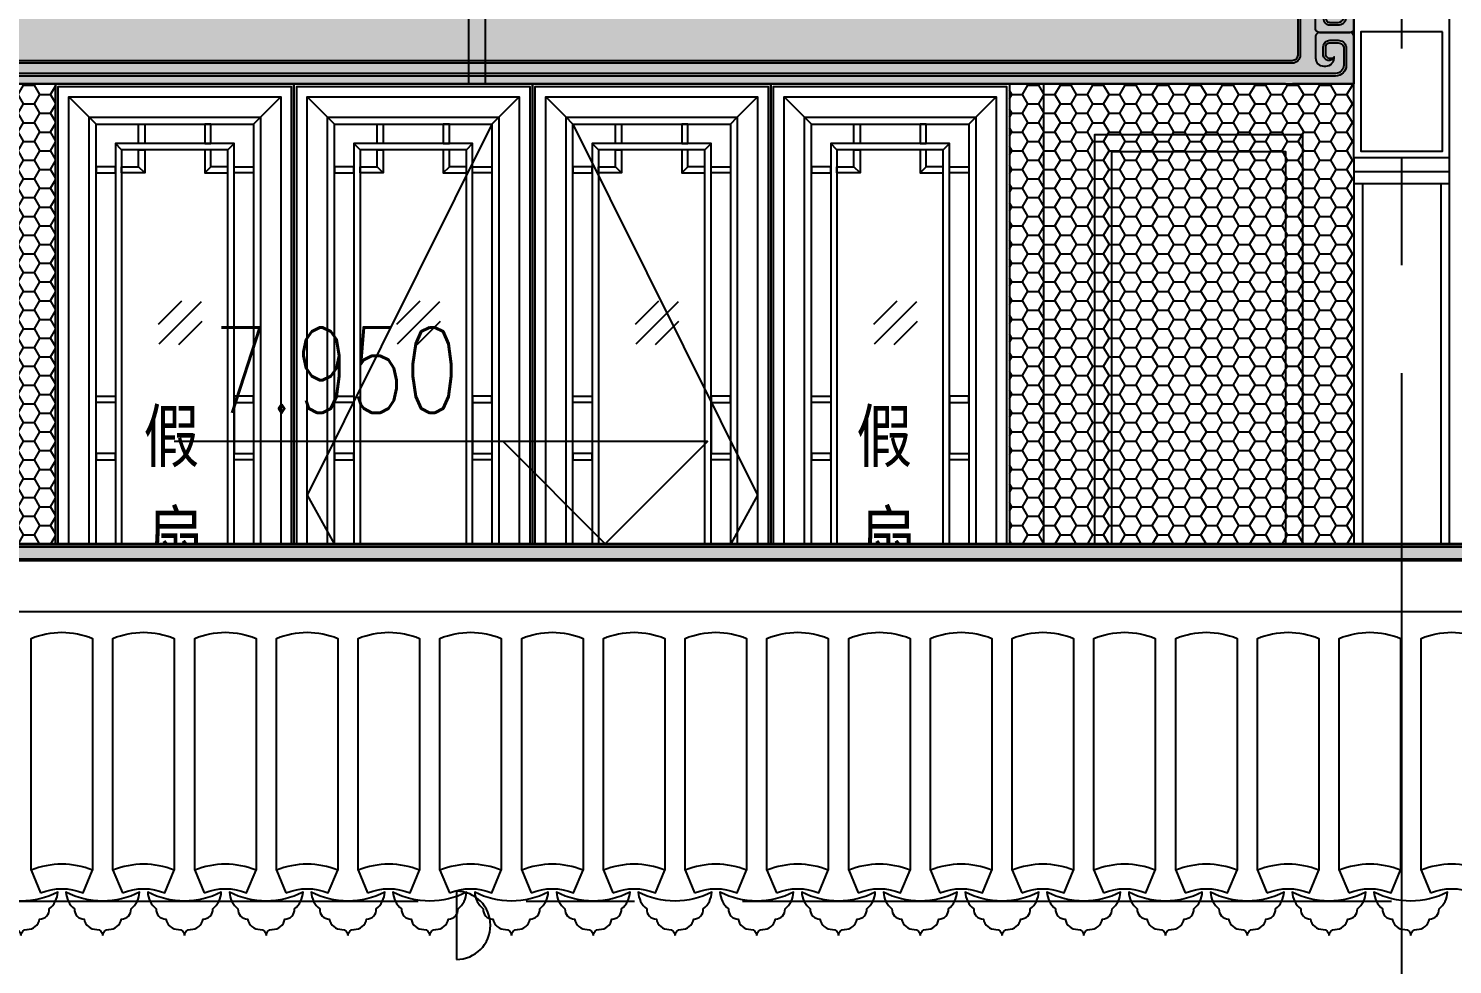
# Model space of a CAD drawing. Extents: x 296441 to 853063, y 459050 to 1117990.
# Drawn here: x 595235 to 599415, y 975253 to 978000 of the extents above; entities that cross this region are included whole.
import ezdxf
from ezdxf.enums import TextEntityAlignment as Align
from ezdxf.xclip import XClip

# ---------------------------------------------------------------- set-up
doc = ezdxf.new("R2010")
doc.units = 0
doc.header["$LTSCALE"] = 1000
doc.header["$XCLIPFRAME"] = 0
doc.linetypes.add('14-GRID$0$CENTER2', pattern=[28.575, 19.05, -3.175, 3.175, -3.175])
doc.linetypes.add('CENTER-1', pattern=[10, 6.25, -1.25, 1.25, -1.25])
for name, color, linetype in [('00-景观-剖', 6, 'Continuous'), ('1.5铝板', 3, 'Continuous'), ('14-GRID$0$G-GRID', 9, '14-GRID$0$CENTER2'), ('95', 95, 'Continuous'), ('G-ELEV-ce-TEXT$0$A-ANNO-LEVL', 3, 'Continuous'), ('G-ELEV-ce-TEXT$0$A-ANNO-LEVL-TEXT', 255, 'Continuous'), ('G1-ELEV-ce-20$0$A-ELEV-HEVY', 2, 'Continuous'), ('G1-ELEV-ce-20$0$A-ELEV-MEDM', 4, 'Continuous'), ('G1-ELEV-ce-20$0$A-ELEV-MEDM-HEVY', 2, 'Continuous'), ('G1-ELEV-ce-20$0$A-ELEV-THIN', 144, 'Continuous'), ('G1-ELEV-ce-20$0$LPM540255$0$A-ELEV-MEDM', 4, 'Continuous'), ('G1-ELEV-ce-20$0$LPM540255$0$A-ELEV-THIN', 144, 'Continuous'), ('G1-ELEV-ce-20$0$LPM540255$0$A-ELEV-THIN-GRAY', 252, 'Continuous'), ('G1-ELEV-ce-20$0$LPM540255$0$A-WALL', 1, 'Continuous'), ('SL-CXJ-001', 4, 'Continuous'), ('ZT0_默认图层-----PM、LM、DY、JD', 7, 'Continuous'), ('ZT1_通用--填充---PM、LM、DY、JD', 8, 'Continuous'), ('主框线', 4, 'Continuous'), ('副框内口线', 6, 'Continuous'), ('花格栅', 6, 'Continuous'), ('铝合金花格条', 5, 'Continuous')]:
    doc.layers.add(name, color=color, linetype=linetype)
doc.styles.add('-宋体', font='', dxfattribs={"width": 0.8})
doc.styles.add('G-ELEV-ce-TEXT$0$GOA_01_thin_0.75', font='romans.shx', dxfattribs={"width": 0.75, "bigfont": 'hzdx.shx'})
doc.styles.get('-宋体').set_extended_font_data('SimSun')

# ---------------------------------------------------------------- blocks, each defined once
blk = doc.blocks.new('G1-ELEV-ce-20$0$LPM540255$0$回纹头1A-E')
at = {"layer": 'G1-ELEV-ce-20$0$LPM540255$0$A-ELEV-MEDM'}
for p, q in [((0, 0), (120, 0)), ((0, 0), (0, -200)), ((0, -200), (120, -200))]:
    blk.add_line(p, q, dxfattribs=at)
at = {"layer": 'G1-ELEV-ce-20$0$LPM540255$0$A-ELEV-THIN'}
for points in [[(0, -92, 0.414214), (8, -100), (67, -100), (8, -100), (67, -100, 0.414214), (75, -92), (75, -50.4, 0.414214), (59, -34.4), (55, -34.4, 0.427294), (38.5, -52.4, -0.596512), (55, -56), (55, -72, -0.414214), (47, -80), (31, -80, -0.344543), (20, -72), (20, -36, -0.414213), (36, -20), (120, -20)], [(121, -45, 0.414214), (110, -56), (110, -144, 0.414214), (121, -155, 0.414214)], [(0, -108, -0.414214), (8, -100), (67, -100), (8, -100), (67, -100, -0.414214), (75, -108), (75, -149.6, -0.414214), (59, -165.6), (55, -165.6, -0.427294), (38.5, -147.6, 0.596512), (55, -144), (55, -128, 0.414214), (47, -120), (31, -120, 0.344543), (20, -128), (20, -164, 0.414213), (36, -180), (120, -180)]]:
    blk.add_lwpolyline(points, format="xyb", dxfattribs=at)
at = {"layer": 'G1-ELEV-ce-20$0$LPM540255$0$A-ELEV-THIN-GRAY'}
for points in [[(38.5, -51.3, -0.720193), (60, -55.4), (60, -72, -0.414214), (47, -85), (31, -85, -0.369393), (15, -72), (15, -36, -0.414213), (36, -15), (120, -15)], [(121, -40, 0.414214), (105, -56), (105, -144, 0.414214), (121, -160)], [(38.5, -148.7, 0.720193), (60, -144.6), (60, -128, 0.414214), (47, -115), (31, -115, 0.369393), (15, -128), (15, -164, 0.414213), (36, -185), (120, -185)]]:
    blk.add_lwpolyline(points, format="xyb", dxfattribs=at)
blk = doc.blocks.new('20191016165059')
at = {"layer": '00-景观-剖', "ltscale": 0.04}
blk.add_lwpolyline([(-25, 435, -1), (-25, 635), (-25, 435)], format="xyb", dxfattribs=at)
at = {"layer": '00-景观-剖'}
blk.add_lwpolyline([(-25, 435), (-25, 285), (-55, 285), (-55, 439.6)], dxfattribs=at)
blk.add_lwpolyline([(-55, 439.6, 0.076321), (-25, 435)], format="xyb", dxfattribs=at)
blk.add_lwpolyline([(-75, -10), (-75, 280, -0.414214), (-70, 285), (-25, 285), (-25, -15), (-70, -15, -0.414214)], format="xyb", close=True, dxfattribs=at)
blk = doc.blocks.new('单层玻璃')
at = {"layer": '95'}
for p, q in [((-1.217, -0.085), (0.085, 1.217)), ((-1.183, -1.183), (1.183, 1.183)), ((-0.085, -1.217), (1.217, 0.085))]:
    blk.add_line(p, q, dxfattribs=at)
blk = doc.blocks.new('*U2067')
at = {"layer": 'ZT1_通用--填充---PM、LM、DY、JD', "ltscale": 1000}
h = blk.add_hatch(dxfattribs=at)
h.set_pattern_fill('CROSS', color=256, scale=30)
h.set_pattern_definition([(0, (98.75, -2517.25), (47.625, 47.625), [23.8125, -71.4375]), (90, (110.654, -2529.16), (-47.625, 47.625), [23.8125, -71.4375])])
h.paths.add_polyline_path([(601.3, -2062), (98.7, -2062), (98.7, -2417.3), (601.3, -2417.3)])
at = {"color": 8}
for p, q in [((98.7, -198.7, 0), (39, -139, 0)), ((601.3, -198.7), (661, -139)), ((118.8, -218.8, 0), (98.7, -198.7, 0)), ((581.2, -218.8), (601.3, -198.7)), ((118.8, -2001.9, 0), (98.7, -2022, 0)), ((581.2, -2001.9), (601.3, -2022)), ((98.7, -2062, 0), (161.8, -2125.1, 0)), ((538.2, -2125.1), (601.3, -2062)), ((161.8, -2354.2, 0), (98.7, -2417.3, 0)), ((538.2, -2354.2), (601.3, -2417.3)), ((98.7, -2417.3, 0), (39, -2477, 0)), ((601.3, -2417.3), (661, -2477))]:
    blk.add_line(p, q, dxfattribs=at)
for p, q in [((217.8, -2181.1), (191.8, -2155.1)), ((482.2, -2181.1), (508.2, -2155.1)), ((217.8, -2298.2), (191.8, -2324.2)), ((482.2, -2298.2), (508.2, -2324.2))]:
    blk.add_line(p, q)
for points in [[(661, -2477), (39, -2477), (39, -139), (661, -139)], [(98.7, -2062), (98.7, -2022), (601.3, -2022), (601.3, -2062)]]:
    blk.add_lwpolyline(points, close=True)
at = {"color": 2, "ltscale": 250}
for points in [[(581.2, -2001.9), (118.8, -2001.9), (118.8, -218.8), (581.2, -218.8)], [(581.2, -2082.1), (118.8, -2082.1), (118.8, -2397.2), (581.2, -2397.2)]]:
    blk.add_lwpolyline(points, close=True, dxfattribs=at)
at = {"layer": '1.5铝板', "ltscale": 250}
blk.add_lwpolyline([(601.3, -2062), (98.7, -2062), (98.7, -2417.3), (601.3, -2417.3)], close=True, dxfattribs=at)
at = {"layer": 'SL-CXJ-001', "ltscale": 250}
for points in [[(551.2, -2112.1), (148.8, -2112.1), (148.8, -2367.2), (551.2, -2367.2)], [(538.2, -2125.1), (161.8, -2125.1), (161.8, -2354.2), (538.2, -2354.2)], [(191.8, -2155.1), (508.2, -2155.1), (508.2, -2324.2), (191.8, -2324.2)], [(195, -2158.3), (505, -2158.3), (505, -2321), (195, -2321)], [(214.6, -2177.9), (485.4, -2177.9), (485.4, -2301.4), (214.6, -2301.4)], [(217.8, -2181.1), (482.2, -2181.1), (482.2, -2298.2), (217.8, -2298.2)]]:
    blk.add_lwpolyline(points, close=True, dxfattribs=at)
at = {"layer": '主框线'}
blk.add_lwpolyline([(692, -2492), (8, -2492), (8, -108), (692, -108)], close=True, dxfattribs=at)
at = {"layer": '副框内口线', "linetype": 'CENTER-1', "ltscale": 40}
blk.add_lwpolyline([(700, -2500), (0, -2500), (0, -100), (700, -100)], close=True, dxfattribs=at)
at = {"layer": '花格栅', "color": 6, "ltscale": 250}
blk.add_lwpolyline([(601.3, -2022), (98.7, -2022), (98.7, -198.7), (601.3, -198.7)], close=True, dxfattribs=at)
at = {"layer": '铝合金花格条'}
for p, q in [((175.8, -1035.4), (175.8, -1185.4)), ((524.2, -1035.4, 0), (524.2, -1185.4, 0))]:
    blk.add_line(p, q, dxfattribs=at)
for points in [[(243.8, -218.8), (261.8, -218.8), (261.8, -275.8), (243.8, -275.8)], [(456.2, -218.8), (438.2, -218.8), (438.2, -275.8), (456.2, -275.8)], [(175.8, -1944.9), (524.2, -1944.9), (524.2, -275.8), (175.8, -275.8)], [(193.8, -1926.9), (506.2, -1926.9), (506.2, -293.8), (193.8, -293.8)], [(118.8, -343.8), (118.8, -361.8), (175.8, -361.8), (175.8, -343.8)], [(581.2, -343.8), (581.2, -361.8), (524.2, -361.8), (524.2, -343.8)], [(175.8, -1035.4), (118.8, -1035.4), (118.8, -1017.4), (175.8, -1017.4)], [(524.2, -1035.4), (581.2, -1035.4), (581.2, -1017.4), (524.2, -1017.4)], [(175.8, -1185.4), (118.8, -1185.4), (118.8, -1203.4), (175.8, -1203.4)], [(524.2, -1185.4), (581.2, -1185.4), (581.2, -1203.4), (524.2, -1203.4)], [(118.8, -1876.9), (118.8, -1858.9), (175.8, -1858.9), (175.8, -1876.9)], [(581.2, -1876.9), (581.2, -1858.9), (524.2, -1858.9), (524.2, -1876.9)], [(243.8, -2001.9), (261.8, -2001.9), (261.8, -1944.9), (243.8, -1944.9)], [(456.2, -2001.9), (438.2, -2001.9), (438.2, -1944.9), (456.2, -1944.9)]]:
    blk.add_lwpolyline(points, close=True, dxfattribs=at)
at = {"layer": '铝合金花格条', "elevation": 0}
for points in [[(193.8, -293.8), (175.8, -275.8)], [(506.2, -293.8), (524.2, -275.8)], [(261.8, -361.8), (243.8, -343.8), (243.8, -293.8), (261.8, -293.8), (261.8, -361.8), (193.8, -361.8), (193.8, -343.8), (243.8, -343.8)], [(438.2, -361.8), (456.2, -343.8), (456.2, -293.8), (438.2, -293.8), (438.2, -361.8), (506.2, -361.8), (506.2, -343.8), (456.2, -343.8)], [(261.8, -1858.9), (243.8, -1876.9), (243.8, -1926.9), (261.8, -1926.9), (261.8, -1858.9), (193.8, -1858.9), (193.8, -1876.9), (243.8, -1876.9)], [(438.2, -1858.9), (456.2, -1876.9), (456.2, -1926.9), (438.2, -1926.9), (438.2, -1858.9), (506.2, -1858.9), (506.2, -1876.9), (456.2, -1876.9)], [(193.8, -1926.9), (175.8, -1944.9)], [(506.2, -1926.9), (524.2, -1944.9)]]:
    blk.add_lwpolyline(points, dxfattribs=at)
at = {"xscale": 52.5, "yscale": 52.5, "zscale": 52.5}
blk.add_blockref('单层玻璃', (366.2, -801.3), dxfattribs=at)
blk = doc.blocks.new('20200326162252')
at = {"color": 2, "style": '-宋体', "width": 0.8}
for s, p in [('假', (1.8, 58.3, 0)), ('扇', (14.4, -238.3, 0))]:
    blk.add_text(s, height=150, dxfattribs=at).set_placement(p, align=Align.CENTER)
blk = doc.blocks.new('20200327152847')
at = {"ltscale": 1000}
for points in [[(1281.2, -118.8), (739, -1208), (1400, -2400)], [(1518.8, -118.8), (2061, -1208), (1400, -2400)]]:
    blk.add_lwpolyline(points, dxfattribs=at)
for p in [(0, 100), (700, 100), (1400, 100), (2100, 100)]:
    blk.add_blockref('*U2067', p, dxfattribs=at)
at = {"layer": 'ZT0_默认图层-----PM、LM、DY、JD', "ltscale": 1000}
for p in [(338.2, -1167.2, 0), (2430.7, -1167.2, 0)]:
    blk.add_blockref('20200326162252', p, dxfattribs=at)
blk = doc.blocks.new('20191223141341')
at = {"layer": 'ZT1_通用--填充---PM、LM、DY、JD', "ltscale": 1000}
h = blk.add_hatch(dxfattribs=at)
h.set_pattern_fill('HONEY', color=256, scale=20)
h.set_pattern_definition([(0, (3, -400), (47.625, 27.4963), [31.75, -63.5]), (120, (3, -400), (-47.625, 27.49631), [31.75, -63.5]), (60, (3, -400), (6e-06, 54.99261), [-63.5, 31.75])])
h.paths.add_polyline_path([(3, -400), (4820, -400), (4820, 0), (3, 0)])
h = blk.add_hatch(dxfattribs=at)
h.set_pattern_fill('HONEY', color=256, scale=20)
h.set_pattern_definition([(0, (3, -1750), (47.625, 27.4963), [31.75, -63.5]), (120, (3, -1750), (-47.625, 27.4963), [31.75, -63.5]), (60, (3, -1750), (6e-06, 54.9926), [-63.5, 31.75])])
h.paths.add_polyline_path([(3, -400), (1008.5, -400), (1008.5, -1750), (3, -1750)])
h = blk.add_hatch(dxfattribs=at)
h.set_pattern_fill('HONEY', color=256, scale=20)
h.set_pattern_definition([(0, (3808.5, -1750), (47.625, 27.4963), [31.75, -63.5]), (120, (3808.5, -1750), (-47.625, 27.4963), [31.75, -63.5]), (60, (3808.5, -1750), (6e-06, 54.9926), [-63.5, 31.75])])
h.paths.add_polyline_path([(3808.5, -400), (4820, -400), (4820, -1750), (3808.5, -1750)])
at = {"layer": 'G1-ELEV-ce-20$0$A-ELEV-MEDM'}
for p, q in [((4619.7, -400), (0, -400)), ((1008.5, -400), (1008.5, -1750)), ((3808.5, -400), (3808.5, -1750)), ((3908.5, -400), (3908.5, -1750))]:
    blk.add_line(p, q, dxfattribs=at)
at = {"layer": 'G1-ELEV-ce-20$0$A-ELEV-THIN'}
for points in [[(4670, -1750), (4670, -550), (4058.5, -550), (4058.5, -1750)], [(4620, -1750), (4620, -600), (4108.5, -600), (4108.5, -1750)]]:
    blk.add_lwpolyline(points, dxfattribs=at)
at = {"layer": 'G1-ELEV-ce-20$0$LPM540255$0$A-ELEV-THIN'}
for p, q in [((4638.5, -332.5), (181.5, -332.5)), ((4640, -370), (183, -370)), ((3, -400), (4820, -400))]:
    blk.add_line(p, q, dxfattribs=at)
at = {"layer": 'G1-ELEV-ce-20$0$LPM540255$0$A-ELEV-THIN-GRAY'}
for p, q in [((4638.5, -340), (181.5, -340)), ((4640, -377.5), (183, -377.5))]:
    blk.add_line(p, q, dxfattribs=at)
at = {"ltscale": 50, "xscale": -1}
blk.add_blockref('20191016165059', (2195.9, -385), dxfattribs=at)
at = {"ltscale": 1000}
ref = blk.add_blockref('20200327152847', (1008.5, -400), dxfattribs=at)
XClip(ref).set_block_clipping_path([(0, -1350.0000000001), (2800.0000178379, 0)])
at = {"layer": 'G1-ELEV-ce-20$0$LPM540255$0$A-WALL', "extrusion": (0, 0, -1), "xscale": 1.500000000000582, "yscale": 1.500000000000582, "zscale": -1.500000000000582}
blk.add_blockref('G1-ELEV-ce-20$0$LPM540255$0$回纹头1A-E', (-4820, -100), dxfattribs=at)
blk = doc.blocks.new('yankou-900-S')
at = {"layer": '00-景观-剖', "ltscale": 0.04}
blk.add_lwpolyline([(755, -170, -1), (755, 30), (755, -170)], format="xyb", dxfattribs=at)

msp = doc.modelspace()

# ---------------------------------------------------------------- hatches: boundary and pattern name
at = {"layer": 'ZT1_通用--填充---PM、LM、DY、JD', "ltscale": 1000}
h = msp.add_hatch(dxfattribs=at)
h.set_pattern_fill('混凝土', color=256, scale=10)
h.set_pattern_definition([(50, (593994.217, 976437.703), (71.726, -6.2752), [7.5, -82.5]), (355, (593994.22, 976437.7), (-13.8751, 75.2192), [6, -66]), (100.4514, (594000.194, 976437.18), (57.85094, 68.94395), [6.374, -70.1142]), (46.1842, (593994.22, 976457.7), (106.7241, -16.5519), [11.25, -123.75]), (96.6356, (594003.11, 976456.32), (93.4663, 97.4118), [9.561, -105.1713]), (351.1842, (593994.22, 976457.7), (93.4662, 97.4119), [9, -99]), (21, (594004.217, 976452.703), (59.6907, -40.2619), [7.5, -82.5]), (326, (594004.22, 976452.7), (24.3315, 72.515), [6, -66]), (71.4514, (594009.19, 976449.35), (84.02226, 32.25305), [6.374, -70.1142]), (37.5, (593994.217, 976437.703), (1.21599, 33.28939), [0, -65.2, 0, -67, 0, -66.25]), (7.5, (593994.217, 976437.703), (26.30695, 39.44117), [0, -38.2, 0, -63.7, 0, -25.25]), (327.5, (593971.917, 976437.703), (53.38224, -2.25549), [0, -25, 0, -78, 0, -103.5]), (317.5, (593961.917, 976437.703), (58.31862, 10.0105), [0, -32.5, 0, -51.8, 0, -73.5])])
h.paths.add_polyline_path([(593994.2, 976437.7), (600531.9, 976437.7), (600531.9, 976487.7), (593994.2, 976487.7)])

# ---------------------------------------------------------------- linework, layer by layer
at = {"layer": '14-GRID$0$G-GRID', "color": 8, "ltscale": 0.1}
for p, q in [((599265.9, 960795.6), (599265.9, 978437.7)), ((610665.9, 975437.7), (587815.4, 975437.7))]:
    msp.add_line(p, q, dxfattribs=at)
at = {"layer": 'G-ELEV-ce-TEXT$0$A-ANNO-LEVL'}
msp.add_lwpolyline([(596627.9, 976787.7), (596927.9, 976487.7), (597227.9, 976787.7), (595661.8, 976787.7)], dxfattribs=at)
at = {"layer": 'G1-ELEV-ce-20$0$A-ELEV-HEVY'}
for p, q in [((599405.5, 977544.7), (599405.5, 976487.7)), ((600573.7, 976287.7), (593998.9, 976287.7))]:
    msp.add_line(p, q, dxfattribs=at)
at = {"layer": 'G1-ELEV-ce-20$0$A-ELEV-MEDM'}
for p, q in [((599125.5, 977619.7), (599125.5, 977544.7)), ((599125.5, 977619.7), (599125.5, 977544.7)), ((599405.5, 977619.7), (599405.5, 977544.7)), ((599125.5, 977579.7), (599125.5, 976487.7)), ((599125.5, 977544.7), (599405.5, 977544.7)), ((600531.9, 976487.7), (593999.2, 976487.7)), ((600536.9, 976437.7), (593994.2, 976437.7))]:
    msp.add_line(p, q, dxfattribs=at)
at = {"layer": 'G1-ELEV-ce-20$0$A-ELEV-MEDM-HEVY'}
msp.add_lwpolyline([(599405.5, 978237.7), (599405.5, 977619.7), (599125.5, 977619.7), (599125.5, 978237.7)], dxfattribs=at)
at = {"layer": 'G1-ELEV-ce-20$0$A-ELEV-THIN'}
for p, q in [((599125.5, 977579.7), (599405.5, 977579.7)), ((599150.5, 977544.7), (599150.5, 976487.7)), ((599380.5, 977544.7), (599380.5, 976487.7)), ((600538.9, 976477.7), (593989.2, 976477.7)), ((600531.9, 976484.7), (593999.2, 976484.7)), ((600536.9, 976442.7), (593989.2, 976442.7))]:
    msp.add_line(p, q, dxfattribs=at)
at = {"layer": 'G1-ELEV-ce-20$0$A-ELEV-THIN', "ltscale": 0.1}
msp.add_lwpolyline([(599385.5, 977989.7), (599145.5, 977989.7), (599145.5, 977639.7), (599385.5, 977639.7)], close=True, dxfattribs=at)
at = {"layer": 'G1-ELEV-ce-20$0$A-ELEV-THIN'}
for points in [[(595242.5, 975529.2), (595242.5, 976209.7, -0.2), (595422.5, 976209.7), (595422.5, 975529.2)], [(595482.5, 975529.2), (595482.5, 976209.7, -0.2), (595662.5, 976209.7), (595662.5, 975529.2)], [(595722.5, 975529.2), (595722.5, 976209.7, -0.2), (595902.5, 976209.7), (595902.5, 975529.2)], [(595962.5, 975529.2), (595962.5, 976209.7, -0.2), (596142.5, 976209.7), (596142.5, 975529.2)], [(596202.5, 975529.2), (596202.5, 976209.7, -0.2), (596382.5, 976209.7), (596382.5, 975529.2)], [(596442.5, 975529.2), (596442.5, 976209.7, -0.2), (596622.5, 976209.7), (596622.5, 975529.2)], [(596682.5, 975529.2), (596682.5, 976209.7, -0.2), (596862.5, 976209.7), (596862.5, 975529.2)], [(596922.5, 975529.2), (596922.5, 976209.7, -0.2), (597102.5, 976209.7), (597102.5, 975529.2)], [(597162.5, 975529.2), (597162.5, 976209.7, -0.2), (597342.5, 976209.7), (597342.5, 975529.2)], [(597402.5, 975529.2), (597402.5, 976209.7, -0.2), (597582.5, 976209.7), (597582.5, 975529.2)], [(597642.5, 975529.2), (597642.5, 976209.7, -0.2), (597822.5, 976209.7), (597822.5, 975529.2)], [(597882.5, 975529.2), (597882.5, 976209.7, -0.2), (598062.5, 976209.7), (598062.5, 975529.2)], [(598122.5, 975529.2), (598122.5, 976209.7, -0.2), (598302.5, 976209.7), (598302.5, 975529.2)], [(598362.5, 975529.2), (598362.5, 976209.7, -0.2), (598542.5, 976209.7), (598542.5, 975529.2)], [(598602.5, 975529.2), (598602.5, 976209.7, -0.2), (598782.5, 976209.7), (598782.5, 975529.2)], [(598842.5, 975529.2), (598842.5, 976209.7, -0.2), (599022.5, 976209.7), (599022.5, 975529.2)], [(599082.5, 975529.2), (599082.5, 976209.7, -0.2), (599262.5, 976209.7), (599262.5, 975529.2)], [(599322.5, 975529.2), (599322.5, 976209.7, -0.2), (599502.5, 976209.7), (599502.5, 975529.2)], [(595270.2, 975462.7, -0.2), (595394.8, 975462.7), (595422.5, 975529.2, 0.2), (595242.5, 975529.2), (595270.2, 975462.7)], [(595510.2, 975462.7, -0.2), (595634.8, 975462.7), (595662.5, 975529.2, 0.2), (595482.5, 975529.2), (595510.2, 975462.7)], [(595750.2, 975462.7, -0.2), (595874.8, 975462.7), (595902.5, 975529.2, 0.2), (595722.5, 975529.2), (595750.2, 975462.7)], [(595990.2, 975462.7, -0.2), (596114.8, 975462.7), (596142.5, 975529.2, 0.2), (595962.5, 975529.2), (595990.2, 975462.7)], [(596230.2, 975462.7, -0.2), (596354.8, 975462.7), (596382.5, 975529.2, 0.2), (596202.5, 975529.2), (596230.2, 975462.7)], [(596470.2, 975462.7, -0.2), (596594.8, 975462.7), (596622.5, 975529.2, 0.2), (596442.5, 975529.2), (596470.2, 975462.7)], [(596710.2, 975462.7, -0.2), (596834.8, 975462.7), (596862.5, 975529.2, 0.2), (596682.5, 975529.2), (596710.2, 975462.7)], [(596950.2, 975462.7, -0.2), (597074.8, 975462.7), (597102.5, 975529.2, 0.2), (596922.5, 975529.2), (596950.2, 975462.7)], [(597190.2, 975462.7, -0.2), (597314.8, 975462.7), (597342.5, 975529.2, 0.2), (597162.5, 975529.2), (597190.2, 975462.7)], [(597430.2, 975462.7, -0.2), (597554.8, 975462.7), (597582.5, 975529.2, 0.2), (597402.5, 975529.2), (597430.2, 975462.7)], [(597670.2, 975462.7, -0.2), (597794.8, 975462.7), (597822.5, 975529.2, 0.2), (597642.5, 975529.2), (597670.2, 975462.7)], [(597910.2, 975462.7, -0.2), (598034.8, 975462.7), (598062.5, 975529.2, 0.2), (597882.5, 975529.2), (597910.2, 975462.7)], [(598150.2, 975462.7, -0.2), (598274.8, 975462.7), (598302.5, 975529.2, 0.2), (598122.5, 975529.2), (598150.2, 975462.7)], [(598390.2, 975462.7, -0.2), (598514.8, 975462.7), (598542.5, 975529.2, 0.2), (598362.5, 975529.2), (598390.2, 975462.7)], [(598630.2, 975462.7, -0.2), (598754.8, 975462.7), (598782.5, 975529.2, 0.2), (598602.5, 975529.2), (598630.2, 975462.7)], [(598870.2, 975462.7, -0.2), (598994.8, 975462.7), (599022.5, 975529.2, 0.2), (598842.5, 975529.2), (598870.2, 975462.7)], [(599110.2, 975462.7, -0.2), (599234.8, 975462.7), (599262.5, 975529.2, 0.2), (599082.5, 975529.2), (599110.2, 975462.7)], [(599350.2, 975462.7, -0.2), (599474.8, 975462.7), (599502.5, 975529.2, 0.2), (599322.5, 975529.2), (599350.2, 975462.7)], [(595212.5, 975337.7, -0.408684), (595230.2, 975355.7, 0.371092), (595267.3, 975385.9, 0.424354), (595295.6, 975415.9, 0.213335), (595320.5, 975465.3, -0.244572), (595104.5, 975465.3, 0.213335), (595129.4, 975415.9, 0.424354), (595157.7, 975385.9, 0.371092), (595194.8, 975355.7, -0.408684), (595212.5, 975337.7)], [(595452.5, 975337.7, -0.408684), (595470.2, 975355.7, 0.371092), (595507.3, 975385.9, 0.424354), (595535.6, 975415.9, 0.213335), (595560.5, 975465.3, -0.244572), (595344.5, 975465.3, 0.213335), (595369.4, 975415.9, 0.424354), (595397.7, 975385.9, 0.371092), (595434.8, 975355.7, -0.408684), (595452.5, 975337.7)], [(595692.5, 975337.7, -0.408684), (595710.2, 975355.7, 0.371092), (595747.3, 975385.9, 0.424354), (595775.6, 975415.9, 0.213335), (595800.5, 975465.3, -0.244572), (595584.5, 975465.3, 0.213335), (595609.4, 975415.9, 0.424354), (595637.7, 975385.9, 0.371092), (595674.8, 975355.7, -0.408684), (595692.5, 975337.7)], [(595932.5, 975337.7, -0.408684), (595950.2, 975355.7, 0.371092), (595987.3, 975385.9, 0.424354), (596015.6, 975415.9, 0.213335), (596040.5, 975465.3, -0.244572), (595824.5, 975465.3, 0.213335), (595849.4, 975415.9, 0.424354), (595877.7, 975385.9, 0.371092), (595914.8, 975355.7, -0.408684), (595932.5, 975337.7)], [(596172.5, 975337.7, -0.408684), (596190.2, 975355.7, 0.371092), (596227.3, 975385.9, 0.424354), (596255.6, 975415.9, 0.213335), (596280.5, 975465.3, -0.244572), (596064.5, 975465.3, 0.213335), (596089.4, 975415.9, 0.424354), (596117.7, 975385.9, 0.371092), (596154.8, 975355.7, -0.408684), (596172.5, 975337.7)], [(596412.5, 975337.7, -0.408684), (596430.2, 975355.7, 0.371092), (596467.3, 975385.9, 0.424354), (596495.6, 975415.9, 0.213335), (596520.5, 975465.3, -0.244572), (596304.5, 975465.3, 0.213335), (596329.4, 975415.9, 0.424354), (596357.7, 975385.9, 0.371092), (596394.8, 975355.7, -0.408684), (596412.5, 975337.7)], [(596652.5, 975337.7, -0.408684), (596670.2, 975355.7, 0.371092), (596707.3, 975385.9, 0.424354), (596735.6, 975415.9, 0.213335), (596760.5, 975465.3, -0.244572), (596544.5, 975465.3, 0.213335), (596569.4, 975415.9, 0.424354), (596597.7, 975385.9, 0.371092), (596634.8, 975355.7, -0.408684), (596652.5, 975337.7)], [(596892.5, 975337.7, -0.408684), (596910.2, 975355.7, 0.371092), (596947.3, 975385.9, 0.424354), (596975.6, 975415.9, 0.213335), (597000.5, 975465.3, -0.244572), (596784.5, 975465.3, 0.213335), (596809.4, 975415.9, 0.424354), (596837.7, 975385.9, 0.371092), (596874.8, 975355.7, -0.408684), (596892.5, 975337.7)], [(597132.5, 975337.7, -0.408684), (597150.2, 975355.7, 0.371092), (597187.3, 975385.9, 0.424354), (597215.6, 975415.9, 0.213335), (597240.5, 975465.3, -0.244572), (597024.5, 975465.3, 0.213335), (597049.4, 975415.9, 0.424354), (597077.7, 975385.9, 0.371092), (597114.8, 975355.7, -0.408684), (597132.5, 975337.7)], [(597372.5, 975337.7, -0.408684), (597390.2, 975355.7, 0.371092), (597427.3, 975385.9, 0.424354), (597455.6, 975415.9, 0.213335), (597480.5, 975465.3, -0.244572), (597264.5, 975465.3, 0.213335), (597289.4, 975415.9, 0.424354), (597317.7, 975385.9, 0.371092), (597354.8, 975355.7, -0.408684), (597372.5, 975337.7)], [(597612.5, 975337.7, -0.408684), (597630.2, 975355.7, 0.371092), (597667.3, 975385.9, 0.424354), (597695.6, 975415.9, 0.213335), (597720.5, 975465.3, -0.244572), (597504.5, 975465.3, 0.213335), (597529.4, 975415.9, 0.424354), (597557.7, 975385.9, 0.371092), (597594.8, 975355.7, -0.408684), (597612.5, 975337.7)], [(597852.5, 975337.7, -0.408684), (597870.2, 975355.7, 0.371092), (597907.3, 975385.9, 0.424354), (597935.6, 975415.9, 0.213335), (597960.5, 975465.3, -0.244572), (597744.5, 975465.3, 0.213335), (597769.4, 975415.9, 0.424354), (597797.7, 975385.9, 0.371092), (597834.8, 975355.7, -0.408684), (597852.5, 975337.7)], [(598092.5, 975337.7, -0.408684), (598110.2, 975355.7, 0.371092), (598147.3, 975385.9, 0.424354), (598175.6, 975415.9, 0.213335), (598200.5, 975465.3, -0.244572), (597984.5, 975465.3, 0.213335), (598009.4, 975415.9, 0.424354), (598037.7, 975385.9, 0.371092), (598074.8, 975355.7, -0.408684), (598092.5, 975337.7)], [(598332.5, 975337.7, -0.408684), (598350.2, 975355.7, 0.371092), (598387.3, 975385.9, 0.424354), (598415.6, 975415.9, 0.213335), (598440.5, 975465.3, -0.244572), (598224.5, 975465.3, 0.213335), (598249.4, 975415.9, 0.424354), (598277.7, 975385.9, 0.371092), (598314.8, 975355.7, -0.408684), (598332.5, 975337.7)], [(598572.5, 975337.7, -0.408684), (598590.2, 975355.7, 0.371092), (598627.3, 975385.9, 0.424354), (598655.6, 975415.9, 0.213335), (598680.5, 975465.3, -0.244572), (598464.5, 975465.3, 0.213335), (598489.4, 975415.9, 0.424354), (598517.7, 975385.9, 0.371092), (598554.8, 975355.7, -0.408684), (598572.5, 975337.7)], [(598812.5, 975337.7, -0.408684), (598830.2, 975355.7, 0.371092), (598867.3, 975385.9, 0.424354), (598895.6, 975415.9, 0.213335), (598920.5, 975465.3, -0.244572), (598704.5, 975465.3, 0.213335), (598729.4, 975415.9, 0.424354), (598757.7, 975385.9, 0.371092), (598794.8, 975355.7, -0.408684), (598812.5, 975337.7)], [(599052.5, 975337.7, -0.408684), (599070.2, 975355.7, 0.371092), (599107.3, 975385.9, 0.424354), (599135.6, 975415.9, 0.213335), (599160.5, 975465.3, -0.244572), (598944.5, 975465.3, 0.213335), (598969.4, 975415.9, 0.424354), (598997.7, 975385.9, 0.371092), (599034.8, 975355.7, -0.408684), (599052.5, 975337.7)], [(599292.5, 975337.7, -0.408684), (599310.2, 975355.7, 0.371092), (599347.3, 975385.9, 0.424354), (599375.6, 975415.9, 0.213335), (599400.5, 975465.3, -0.244572), (599184.5, 975465.3, 0.213335), (599209.4, 975415.9, 0.424354), (599237.7, 975385.9, 0.371092), (599274.8, 975355.7, -0.408684), (599292.5, 975337.7)]]:
    msp.add_lwpolyline(points, format="xyb", dxfattribs=at)

# ---------------------------------------------------------------- block references
at = {"layer": 'ZT0_默认图层-----PM、LM、DY、JD', "ltscale": 5000}
msp.add_blockref('20191223141341', (594305.5, 978237.7), dxfattribs=at)
at = {"layer": 'ZT0_默认图层-----PM、LM、DY、JD', "xscale": -1}
msp.add_blockref('yankou-900-S', (597245.8, 975437.7), dxfattribs=at)

# ---------------------------------------------------------------- texts
at = {"layer": 'G-ELEV-ce-TEXT$0$A-ANNO-LEVL-TEXT', "style": 'G-ELEV-ce-TEXT$0$GOA_01_thin_0.75', "width": 0.75}
msp.add_text('7.950', height=250, dxfattribs=at).set_placement((595776.7, 976872.2))

doc.saveas('drawing.dxf')
